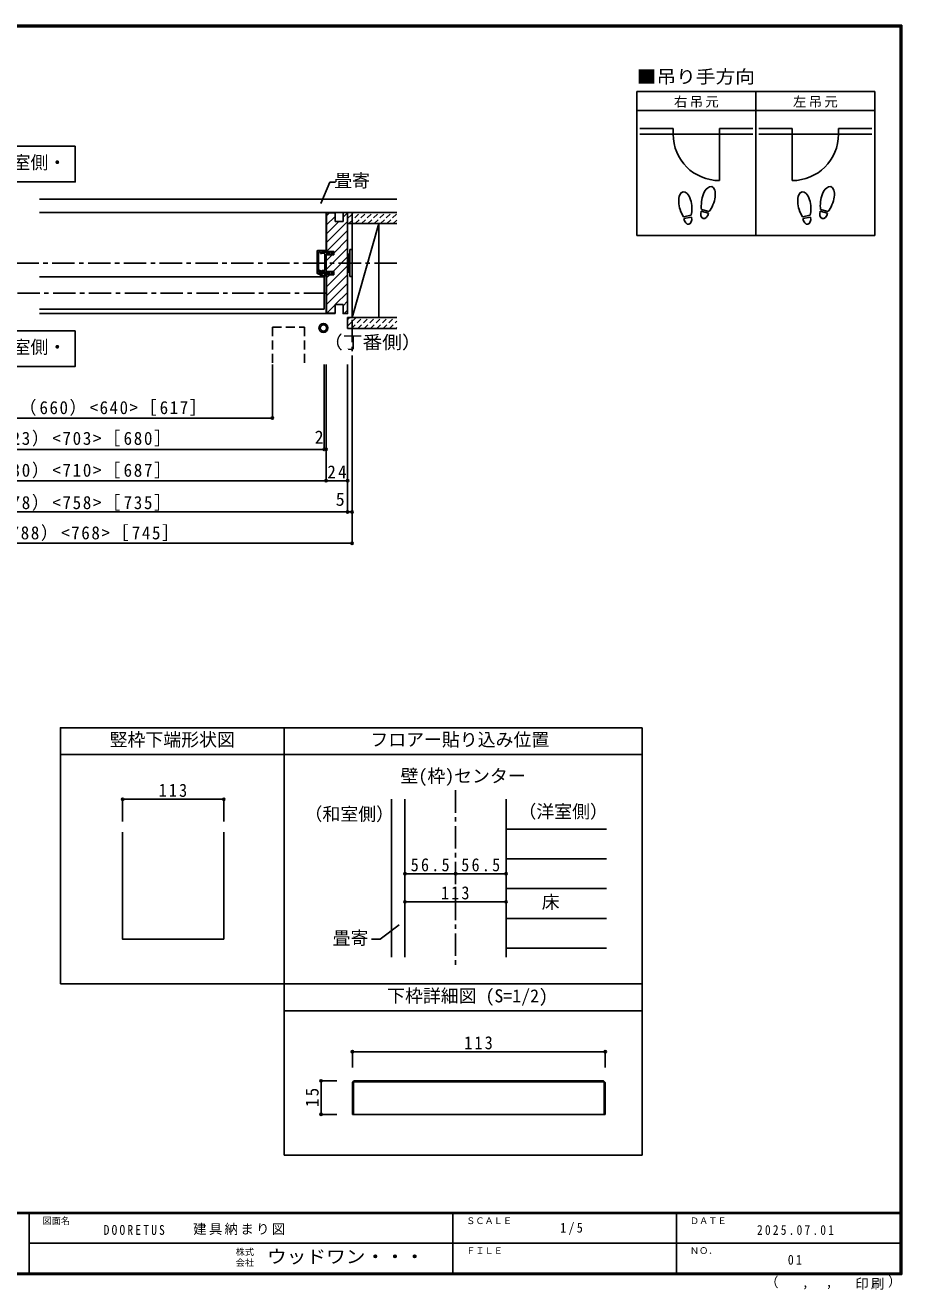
# Model space of a CAD drawing. Units: millimetres at full size, sheet at 1:5, with parts at other scales. Extents: x -973 to 977, y -718 to 696.
# Drawn here: x -3 to 977, y -718 to 696 of the extents above; entities that cross this region are included whole.
import ezdxf
from ezdxf.enums import TextEntityAlignment as Align

# ---------------------------------------------------------------- set-up
doc = ezdxf.new("R2010")
doc.units = ezdxf.units.MM
doc.header["$LTSCALE"] = 5
doc.header["$PDMODE"] = 32
doc.header["$PDSIZE"] = 2.5
for name, pattern in [('CHAIN1', [8, 5, -1, 1, -1]), ('DASHED1', [1.8, 1.2, -0.6]), ('DASHED2', [3, 2, -1])]:
    doc.linetypes.add(name, pattern=pattern)
for name, color, linetype in [('0-0_補助線', 7, 'Continuous'), ('0-1_通り芯', 4, 'DASHED1'), ('0-2_柱', 3, 'Continuous'), ('0-3_仕上げ', 2, 'Continuous'), ('0-4_枠', 3, 'Continuous'), ('0-6_扉', 6, 'Continuous'), ('0-7_金物', 7, 'Continuous'), ('0-8_戸当り', 7, 'Continuous'), ('0-A_文字', 7, 'Continuous'), ('0-B_寸法', 7, 'Continuous'), ('0-C_ハッチ', 4, 'Continuous'), ('1-4_枠', 3, 'Continuous'), ('1-B_寸法', 7, 'Continuous'), ('F-0_補助線', 7, 'Continuous'), ('F-1_枠', 6, 'Continuous'), ('F-A_文字', 7, 'Continuous')]:
    doc.layers.add(name, color=color, linetype=linetype)
doc.styles.add('ＭＳ ゴシック', font='')
doc.styles.get('ＭＳ ゴシック').set_extended_font_data('MS Gothic')

# ---------------------------------------------------------------- blocks, each defined once
blk = doc.blocks.new('01')
at = {"layer": '0-0_補助線'}
for p, q in [((-5.765, 14.562), (-5.765, -9.938)), ((-4.765, 15.562), (3.935, 15.562)), ((4.133, 15.036), (2.233, 13.586)), ((11.735, 12.512), (8.735, 14.412)), ((-4.265, -8.938), (-4.265, 14.062)), ((-4.265, 14.062), (-2.165, 14.062)), ((-2.165, 14.062), (-2.165, 12.062)), ((-2.165, 12.062), (-0.965, 12.062)), ((-0.965, 14.062), (1.735, 14.062)), ((-0.965, 12.062), (-0.965, 14.062)), ((1.348, 14.049), (-0.37, 13.576)), ((0.901, 12.76), (0.04, 12.448)), ((1.735, 13.812), (1.735, 14.062)), ((1.735, 13.762), (1.735, 13.512)), ((4.235, 13.512), (1.735, 13.512)), ((2.235, 12.312), (1.735, 12.312)), ((2.735, -6.438), (2.735, 11.812)), ((4.235, 13.262), (4.235, 13.512)), ((8.735, 11.762), (4.235, 11.762)), ((8.735, 11.012), (11.735, 12.512)), ((8.735, 11.012), (8.735, 11.762)), ((-5.265, -10.438), (1.735, -10.438)), ((0.93, -13.548), (-5.265, -10.438)), ((-4.265, -8.938), (-0.265, -8.938)), ((-1.282, -8.784), (-3.773, -8.007)), ((1.244, -12.923), (-3.705, -10.438)), ((-0.734, -7.488), (-3.356, -6.67)), ((-0.265, -8.889), (-0.265, -8.938)), ((2.235, -6.938), (0.275, -6.938)), ((1.735, -9.738), (0.532, -8.486)), ((1.735, -10.438), (1.735, -9.738)), ((2.835, -11.938), (2.835, -9.438)), ((3.535, -11.938), (3.535, -10.438)), ((3.535, -10.438), (8.735, -10.438)), ((8.735, -8.188), (8.735, -8.938)), ((8.735, -10.438), (8.735, -11.588))]:
    blk.add_line(p, q, dxfattribs=at)
for points in [[(4.235, 13.262), (8.735, 13.262), (8.735, 14.412)], [(8.735, -8.938), (4.235, -8.938), (4.235, 11.762)], [(3.535, -10.438), (3.535, -9.438), (2.735, -9.438), (2.735, -8.338), (0.398, -8.338)], [(8.735, -8.188), (11.735, -9.688), (8.735, -11.588)]]:
    blk.add_lwpolyline(points, dxfattribs=at)
for centre, radius, start, end in [((-4.765, 14.562), 1, 90, 180), ((3.935, 15.262), 0.3, 311.34778, 90), ((-0.165, 13.012), 0.6, 106.79003, 180), ((-0.165, 13.012), 0.6, 180, 293.33765), ((1.735, 13.312), 1, 213.47738, 270), ((1.435, 13.762), 0.3, 0, 106.79003), ((2.035, 13.812), 0.3, 180, 311.34778), ((2.235, 11.812), 0.5, 0, 90), ((-5.265, -9.938), 0.5, 180, 270), ((-3.565, -7.338), 0.7, 72.67017, 252.67017), ((-0.925, -7.638), 1.2, 252.67017, 311.40962), ((0.275, -8.138), 1.2, 90, 147.21126), ((0.235, -8.889), 0.5, 53.61521, 180), ((0.398, -9.138), 0.8, 90, 131.40962), ((1.735, -11.938), 1.8, 243.42485, 360), ((1.735, -11.938), 1.1, 243.42485, 360), ((2.235, -6.438), 0.5, 270, 0)]:
    blk.add_arc(centre, radius, start, end, dxfattribs=at)

msp = doc.modelspace()

# ---------------------------------------------------------------- linework, layer by layer
at = {"layer": '0-1_通り芯', "linetype": 'CHAIN1'}
for p, q in [((362.506, 486.5), (362.506, 186.684)), ((412.506, 430), (-409.2, 430)), ((333.506, 396.5), (-330.2, 396.5)), ((478.153, -159.5), (478.153, -356.007))]:
    msp.add_line(p, q, dxfattribs=at)
at = {"layer": '0-2_柱', "color": 7}
msp.add_line((362.506, 369.184), (392.506, 474.184), dxfattribs=at)
at = {"layer": '0-2_柱'}
msp.add_lwpolyline([(392.506, 474.184), (362.506, 474.184), (362.506, 369.184), (392.506, 369.184)], close=True, dxfattribs=at)
at = {"layer": '0-3_仕上げ'}
for p, q in [((13.153, 501.5), (412.506, 501.5)), ((333.432, 486.5), (412.506, 486.5)), ((357.506, 474.184), (357.506, 486.5)), ((412.506, 474.184), (357.506, 474.184)), ((412.506, 369.184), (357.506, 369.184)), ((357.506, 356.684), (357.506, 369.184)), ((412.506, 356.684), (357.506, 356.684)), ((406.653, -169.5), (406.653, -346.007))]:
    msp.add_line(p, q, dxfattribs=at)
at = {"layer": '0-3_仕上げ', "color": 4}
for p, q in [((534.653, -202.801), (646.653, -202.801)), ((534.653, -236.103), (646.653, -236.103)), ((534.653, -269.404), (646.653, -269.404)), ((534.653, -302.706), (646.653, -302.706)), ((534.653, -336.007), (646.653, -336.007))]:
    msp.add_line(p, q, dxfattribs=at)
at = {"layer": '0-4_枠', "color": 4}
for p, q in [((13.153, 486.5), (333.432, 486.5)), ((13.153, 373.5), (333.432, 373.5))]:
    msp.add_line(p, q, dxfattribs=at)
at = {"layer": '0-4_枠'}
for p, q in [((343.506, 486.5), (333.506, 486.5)), ((333.506, 443), (333.506, 486.5)), ((343.506, 486), (334.006, 486)), ((334.006, 443), (334.006, 486)), ((343.506, 486.5), (343.506, 476.5)), ((352.506, 476.5), (352.506, 486.5)), ((357.506, 486.5), (352.506, 486.5)), ((352.506, 476.5), (343.506, 476.5)), ((333.506, 420.7), (333.506, 439.3)), ((333.506, 420.7), (342.006, 420.7)), ((342.006, 417), (333.506, 417)), ((333.506, 417), (333.506, 373.5)), ((334.006, 417), (334.006, 374)), ((342.006, 417), (342.006, 420.7)), ((343.506, 373.5), (343.506, 383.5)), ((352.506, 383.5), (343.506, 383.5)), ((343.506, 373.5), (333.506, 373.5)), ((343.506, 374), (334.006, 374)), ((286.653, -89.5), (286.653, -376.007)), ((286.653, -119.5), (36.653, -119.5)), ((421.653, -169.5), (421.653, -346.007)), ((534.653, -169.5), (534.653, -346.007)), ((219.19, -206.432), (219.19, -326.007)), ((286.653, -376.007), (36.653, -376.007))]:
    msp.add_line(p, q, dxfattribs=at)
for points in [[(357.506, 486.5), (357.506, 373.5), (352.506, 373.5), (352.506, 383.5)], [(333.506, 439.3), (342.006, 439.3), (342.006, 443), (333.506, 443)], [(286.653, -89.5), (36.653, -89.5), (36.653, -376.007)], [(106.19, -206.432), (106.19, -326.007), (219.19, -326.007)]]:
    msp.add_lwpolyline(points, dxfattribs=at)
at = {"layer": '0-6_扉'}
for p, q in [((331.506, 414.5), (13.153, 414.5)), ((331.506, 414.5), (331.506, 378.5)), ((331.506, 378.5), (13.153, 378.5))]:
    msp.add_line(p, q, dxfattribs=at)
at = {"layer": '0-6_扉', "linetype": 'DASHED2'}
msp.add_line((273.512, 358.408), (273.512, 316.684), dxfattribs=at)
msp.add_lwpolyline([(273.512, 358.408), (309.512, 358.408), (309.512, 316.684)], dxfattribs=at)
at = {"layer": '0-7_金物'}
for p, q in [((358.006, 439), (357.506, 439)), ((360.006, 440), (358.006, 440)), ((358.006, 440), (358.006, 420)), ((360.006, 445), (360.006, 415)), ((362.506, 445), (360.006, 445)), ((362.506, 445), (362.506, 415)), ((358.006, 421), (357.506, 421)), ((360.006, 420), (358.006, 420)), ((362.506, 415), (360.006, 415))]:
    msp.add_line(p, q, dxfattribs=at)
for radius in [5, 3.5]:
    msp.add_circle((330.555, 357.457), radius, dxfattribs=at)
at = {"layer": '0-8_戸当り', "color": 2}
for p, q in [((721.239, 580.308), (684.139, 580.308)), ((721.239, 580.308), (721.239, 574.008)), ((773.039, 580.308), (773.039, 522.208)), ((773.039, 580.308), (810.139, 580.308)), ((854.239, 580.308), (817.139, 580.308)), ((854.239, 580.308), (854.239, 522.208)), ((906.039, 580.308), (906.039, 574.008)), ((906.039, 580.308), (943.139, 580.308)), ((684.139, 574.008), (810.139, 574.008)), ((943.139, 574.008), (817.139, 574.008))]:
    msp.add_line(p, q, dxfattribs=at)
at = {"layer": '0-8_戸当り', "color": 3}
for p, q in [((741.457, 483.378), (732.811, 481.853)), ((741.822, 481.31), (733.175, 479.785)), ((760.924, 485.706), (752.444, 487.978)), ((761.468, 487.735), (752.987, 490.007)), ((874.457, 483.378), (865.811, 481.853)), ((874.822, 481.31), (866.175, 479.785)), ((893.924, 485.706), (885.444, 487.978)), ((894.468, 487.735), (885.987, 490.007))]:
    msp.add_line(p, q, dxfattribs=at)
at = {"layer": '0-8_戸当り', "color": 2}
for centre, start, end in [((773.039, 574.008), 180, 270), ((854.239, 574.008), 270, 0)]:
    msp.add_arc(centre, 51.8, start, end, dxfattribs=at)
at = {"layer": '0-8_戸当り', "color": 3}
for centre, major_axis, ratio, start_param, end_param in [((734.795, 495.877), (-2.445, 13.867), 0.5, 4.34059143, 8.22577918), ((760.713, 501.878), (3.644, 13.601), 0.5, 4.34059143, 8.22577918), ((867.795, 495.877), (-2.445, 13.867), 0.5, 4.34059143, 8.22577918), ((893.713, 501.878), (3.644, 13.601), 0.5, 4.34059143, 8.22577918), ((760.609, 501.489), (4.416, 16.48), 0.4, 1.85063327, 2.44287679), ((760.609, 501.489), (4.416, 16.48), 0.4, 3.84030852, 4.43255203), ((893.609, 501.489), (4.416, 16.48), 0.4, 1.85063327, 2.44287679), ((893.609, 501.489), (4.416, 16.48), 0.4, 3.84030852, 4.43255203), ((734.865, 495.481), (-2.963, 16.802), 0.4, 1.85063327, 2.44287679), ((737.498, 480.548), (-1.27, 7.205), 0.6, 1.57079633, 4.71238898), ((734.865, 495.481), (-2.963, 16.802), 0.4, 3.84030852, 4.43255203), ((756.684, 486.842), (1.894, 7.067), 0.6, 1.57079633, 4.71238898), ((867.865, 495.481), (-2.963, 16.802), 0.4, 1.85063327, 2.44287679), ((870.498, 480.548), (-1.27, 7.205), 0.6, 1.57079633, 4.71238898), ((867.865, 495.481), (-2.963, 16.802), 0.4, 3.84030852, 4.43255203), ((889.684, 486.842), (1.894, 7.067), 0.6, 1.57079633, 4.71238898)]:
    msp.add_ellipse(centre, major_axis=major_axis, ratio=ratio, start_param=start_param, end_param=end_param, dxfattribs=at)
at = {"layer": '0-A_文字', "color": 3}
for p, q in [((946.639, 621.667), (680.639, 621.667)), ((680.639, 621.667), (680.639, 460.667)), ((813.639, 621.667), (813.639, 460.667)), ((946.639, 621.667), (946.639, 460.667)), ((680.639, 600.667), (946.639, 600.667)), ((946.639, 460.667), (680.639, 460.667)), ((286.653, -89.5), (686.653, -89.5)), ((286.653, -89.5), (286.653, -567.5)), ((686.653, -89.5), (686.653, -567.5)), ((286.653, -119.5), (686.653, -119.5)), ((286.653, -376.007), (686.653, -376.007)), ((286.653, -406.026), (686.653, -406.026)), ((686.653, -567.5), (286.653, -567.5))]:
    msp.add_line(p, q, dxfattribs=at)
at = {"layer": '0-A_文字'}
for p, q in [((53.153, 560.777), (-46.847, 560.777)), ((327.63, 496.76), (337.593, 520.482)), ((344.186, 520.482), (337.593, 520.482)), ((415.153, -310.015), (394.073, -325.825)), ((384.229, -325.825), (394.073, -325.825))]:
    msp.add_line(p, q, dxfattribs=at)
msp.add_lwpolyline([(-46.847, 520.777), (53.153, 520.777), (53.153, 560.777)], dxfattribs=at)
msp.add_lwpolyline([(53.153, 354.408), (-46.847, 354.408), (-46.847, 314.408), (53.153, 314.408)], close=True, dxfattribs=at)
at = {"layer": '0-B_寸法', "color": 4}
for p, q in [((273.512, 256.684), (273.512, 316.684)), ((331.506, 221.684), (331.506, 316.684)), ((333.506, 186.684), (333.506, 316.684)), ((357.506, 151.684), (357.506, 316.684)), ((362.506, 116.684), (362.506, 316.684)), ((-320.2, 256.684), (273.512, 256.684)), ((-330.2, 221.684), (333.506, 221.684)), ((-354.2, 186.684), (357.506, 186.684)), ((-359.2, 151.684), (362.506, 151.684)), ((362.506, 116.684), (-359.2, 116.684)), ((106.19, -169.5), (106.19, -194.5)), ((106.19, -169.5), (219.19, -169.5)), ((219.19, -169.5), (219.19, -194.5)), ((421.653, -252.753), (534.653, -252.753)), ((421.653, -284.138), (534.653, -284.138))]:
    msp.add_line(p, q, dxfattribs=at)
at = {"layer": '0-B_寸法'}
for p in [(273.512, 256.684), (331.506, 221.684), (333.506, 221.684), (333.506, 186.684), (357.506, 186.684), (357.506, 151.684), (362.506, 151.684), (362.506, 116.684), (106.19, -169.5), (219.19, -169.5), (421.653, -252.753), (478.153, -252.753), (534.653, -252.753), (421.653, -284.138), (534.653, -284.138)]:
    msp.add_point(p, dxfattribs=at)
at = {"layer": '0-C_ハッチ'}
for p, q in [((334.006, 482.615), (337.392, 486)), ((334.006, 472.715), (343.506, 482.215)), ((352.506, 481.316), (357.506, 486.316)), ((334.006, 462.816), (347.691, 476.5)), ((334.006, 452.916), (357.506, 476.416)), ((334.006, 443.017), (357.506, 466.517)), ((342.006, 441.117), (357.506, 456.617)), ((333.506, 422.718), (357.506, 446.718)), ((333.506, 432.617), (340.189, 439.3)), ((334.006, 403.419), (357.506, 426.919)), ((341.388, 420.7), (357.506, 436.818)), ((334.006, 393.519), (357.506, 417.019)), ((334.006, 413.318), (337.688, 417)), ((334.006, 383.62), (357.506, 407.12)), ((343.786, 383.5), (357.506, 397.22)), ((334.286, 374), (343.506, 383.22)), ((352.506, 382.321), (357.506, 387.321)), ((353.585, 373.5), (357.506, 377.421))]:
    msp.add_line(p, q, dxfattribs=at)
at = {"layer": '0-C_ハッチ', "linetype": 'DASHED1'}
for p, q in [((357.506, 479.701), (364.49, 486.684)), ((359.061, 474.184), (371.561, 486.684)), ((366.132, 474.184), (378.632, 486.684)), ((373.203, 474.184), (385.703, 486.684)), ((380.274, 474.184), (392.774, 486.684)), ((387.345, 474.184), (399.845, 486.684)), ((394.416, 474.184), (406.916, 486.684)), ((401.487, 474.184), (412.506, 485.203)), ((408.558, 474.184), (412.506, 478.132)), ((357.506, 359.493), (367.198, 369.184)), ((357.506, 366.564), (360.127, 369.184)), ((361.769, 356.684), (374.269, 369.184)), ((368.84, 356.684), (381.34, 369.184)), ((375.911, 356.684), (388.411, 369.184)), ((382.982, 356.684), (395.482, 369.184)), ((390.053, 356.684), (402.553, 369.184)), ((397.124, 356.684), (409.624, 369.184)), ((404.195, 356.684), (412.506, 364.995)), ((411.267, 356.684), (412.506, 357.924))]:
    msp.add_line(p, q, dxfattribs=at)
at = {"layer": '1-4_枠'}
for p, q in [((362.903, -486.031), (364.671, -484.263)), ((362.903, -486.031), (362.903, -521.763)), ((364.153, -485.513), (364.153, -521.763)), ((364.153, -485.513), (644.153, -485.513)), ((364.671, -484.263), (643.635, -484.263)), ((645.403, -486.031), (643.635, -484.263)), ((644.153, -485.513), (644.153, -521.763)), ((645.403, -486.031), (645.403, -521.763)), ((645.403, -521.763), (362.903, -521.763))]:
    msp.add_line(p, q, dxfattribs=at)
at = {"layer": '1-B_寸法', "color": 4}
for p, q in [((362.903, -451.763), (362.903, -469.263)), ((645.403, -451.763), (362.903, -451.763)), ((645.403, -451.763), (645.403, -469.263)), ((327.903, -484.263), (345.403, -484.263)), ((327.903, -521.763), (327.903, -484.263)), ((327.903, -521.763), (345.403, -521.763))]:
    msp.add_line(p, q, dxfattribs=at)
at = {"layer": '1-B_寸法'}
for p in [(362.903, -451.763), (645.403, -451.763), (327.903, -484.263), (327.903, -521.763)]:
    msp.add_point(p, dxfattribs=at)
at = {"layer": 'F-1_枠'}
for p, q in [((-973.347, 695.833), (976.653, 695.833)), ((-973.347, 695), (976.653, 695)), ((-973.347, 694.167), (976.653, 694.167)), ((974.986, 695.833), (974.986, -700.833)), ((975.82, 695.833), (975.82, -700.833)), ((976.653, 695.833), (976.653, -700.833)), ((976.653, -631.667), (-973.347, -631.667)), ((976.653, -632.5), (-973.347, -632.5)), ((1.653, -632.5), (1.653, -699.167)), ((474.986, -632.5), (474.986, -699.167)), ((724.986, -632.5), (724.986, -699.167)), ((1.653, -665.833), (974.986, -665.834)), ((976.653, -699.167), (-973.347, -699.167)), ((976.653, -700), (-973.347, -700)), ((976.653, -700.833), (-973.347, -700.833))]:
    msp.add_line(p, q, dxfattribs=at)

# ---------------------------------------------------------------- block references
at = {"layer": '0-0_補助線'}
msp.add_blockref('01', (329.271, 428.588), dxfattribs=at)

# ---------------------------------------------------------------- texts
at = {"layer": '0-4_枠', "color": 7, "style": 'ＭＳ ゴシック'}
msp.add_text('竪枠下端形状図', height=14.66, dxfattribs=at).set_placement((91.653, -114.5), align=Align.BOTTOM_LEFT)
at = {"layer": '0-A_文字', "style": 'ＭＳ ゴシック', "width": 1.1}
for s, p in [('■吊り手方向', (680.639, 626.667)), ('（丁番側）', (330.188, 329.79))]:
    msp.add_text(s, height=14.66, dxfattribs=at).set_placement(p, align=Align.BOTTOM_LEFT)
at = {"layer": '0-A_文字', "style": 'ＭＳ ゴシック'}
for s, p in [('和室側・', (-36.847, 530.777)), ('畳寄', (342.593, 510.482)), ('洋室側・', (-36.847, 324.408)), ('フロアー貼り込み位置', (382.903, -114.5)), ('壁(枠)センター', (416.653, -155.091)), ('（和室側）', (309.413, -197.697)), ('（洋室側）', (548.408, -194.895)), ('床', (574.428, -296.055)), ('畳寄', (340.801, -336.266)), ('下枠詳細図 (S=1/2)', (401.653, -401.016))]:
    msp.add_text(s, height=14.66, dxfattribs=at).set_placement(p, align=Align.BOTTOM_LEFT)
at = {"layer": '0-A_文字', "char_height": 11, "attachment_point": 7, "style": 'ＭＳ ゴシック'}
for s, insert in [('\\T1.17;右吊元', (722.139, 603.667)), ('\\T1.17;左吊元', (855.139, 603.667))]:
    msp.add_mtext(s, dxfattribs=dict(at, insert=insert))
at = {"layer": '0-B_寸法', "style": 'ＭＳ ゴシック'}
for s, p in [('2', (320.756, 223.684)), ('5', (344.269, 154.184))]:
    msp.add_text(s, height=14.66, dxfattribs=at).set_placement(p, align=Align.BOTTOM_LEFT)
at = {"layer": '0-B_寸法', "char_height": 14.66, "attachment_point": 7, "style": 'ＭＳ ゴシック'}
for s, insert in [('\\T1.18;\\W0.95;有効開口寸法＝730（660）<640>［617］', (-199.597, 259.184)), ('\\T1.2;\\W0.95;ＤＷ＝793（723）<703>［680］', (-154.597, 224.837)), ('\\T1.2;\\W0.95;枠内＝800（730）<710>［687］', (-154.597, 189.184)), ('\\T1.27;\\W0.95;24', (334.881, 189.184)), ('\\T1.2;\\W0.95;枠外＝848（778）<758>［735］', (-154.597, 152.991)), ('\\T1.19;\\W0.95;ＲＯＷ＝858（788）<768>［745］', (-165.847, 119.184)), ('\\T1.27;\\W0.9;113', (146.44, -167)), ('\\T1.28;\\W0.9;56.5', (428.028, -250.253)), ('\\T1.28;\\W0.9;56.5', (484.528, -250.253)), ('\\T1.27;\\W0.9;113', (461.903, -281.638))]:
    msp.add_mtext(s, dxfattribs=dict(at, insert=insert))
at = {"layer": '1-B_寸法', "insert": (487.903, -449.263), "char_height": 14.66, "attachment_point": 7, "style": 'ＭＳ ゴシック'}
msp.add_mtext('\\T1.27;\\W0.9;113', dxfattribs=at)
at = {"layer": '1-B_寸法', "insert": (325.403, -513.638), "char_height": 14.66, "attachment_point": 7, "rotation": 90, "style": 'ＭＳ ゴシック'}
msp.add_mtext('\\T1.27;\\W0.95;15', dxfattribs=at)
at = {"layer": 'F-0_補助線', "char_height": 11, "attachment_point": 7, "style": 'ＭＳ ゴシック'}
for s, insert in [('\\T1.39;\\W0.85;DOORETUS', (84.986, -656.667)), ('\\T1.17;建具納まり図', (184.986, -656.667))]:
    msp.add_mtext(s, dxfattribs=dict(at, insert=insert))
at = {"layer": 'F-A_文字', "style": 'ＭＳ ゴシック'}
for s, height, p in [('図面名', 7.331, (16.653, -646.667)), ('ＳＣＡＬＥ', 7.331, (489.986, -646.667)), ('ＤＡＴＥ', 7.331, (739.986, -646.667)), ('株式', 7.331, (232.486, -681.5)), ('ＦＩＬＥ', 7.331, (489.986, -680)), ('ＮＯ．', 7.331, (739.986, -680.001)), ('会社', 7.331, (232.486, -693.5)), ('（', 11, (823.992, -718.052)), ('）', 11, (961.387, -717.355)), (',', 11, (865.199, -718.052)), (',', 11, (891.686, -717.588))]:
    msp.add_text(s, height=height, dxfattribs=at).set_placement(p, align=Align.BOTTOM_LEFT)
at = {"layer": 'F-A_文字', "style": 'ＭＳ ゴシック', "width": 1.1}
msp.add_text('ウッドワン・・・', height=14.66, dxfattribs=at).set_placement((267.486, -692.5), align=Align.BOTTOM_LEFT)
at = {"layer": 'F-A_文字', "char_height": 11, "attachment_point": 7, "style": 'ＭＳ ゴシック'}
for s, insert in [('\\T1.38;\\W0.9;1/5', (594.986, -656.667)), ('\\T1.39;\\W0.85;2025.07.01', (814.986, -656.667)), ('\\T1.36;\\W0.9;01', (849.361, -690.001)), ('\\T1.17;印刷', (924.678, -717.82))]:
    msp.add_mtext(s, dxfattribs=dict(at, insert=insert))

doc.saveas('drawing.dxf')
